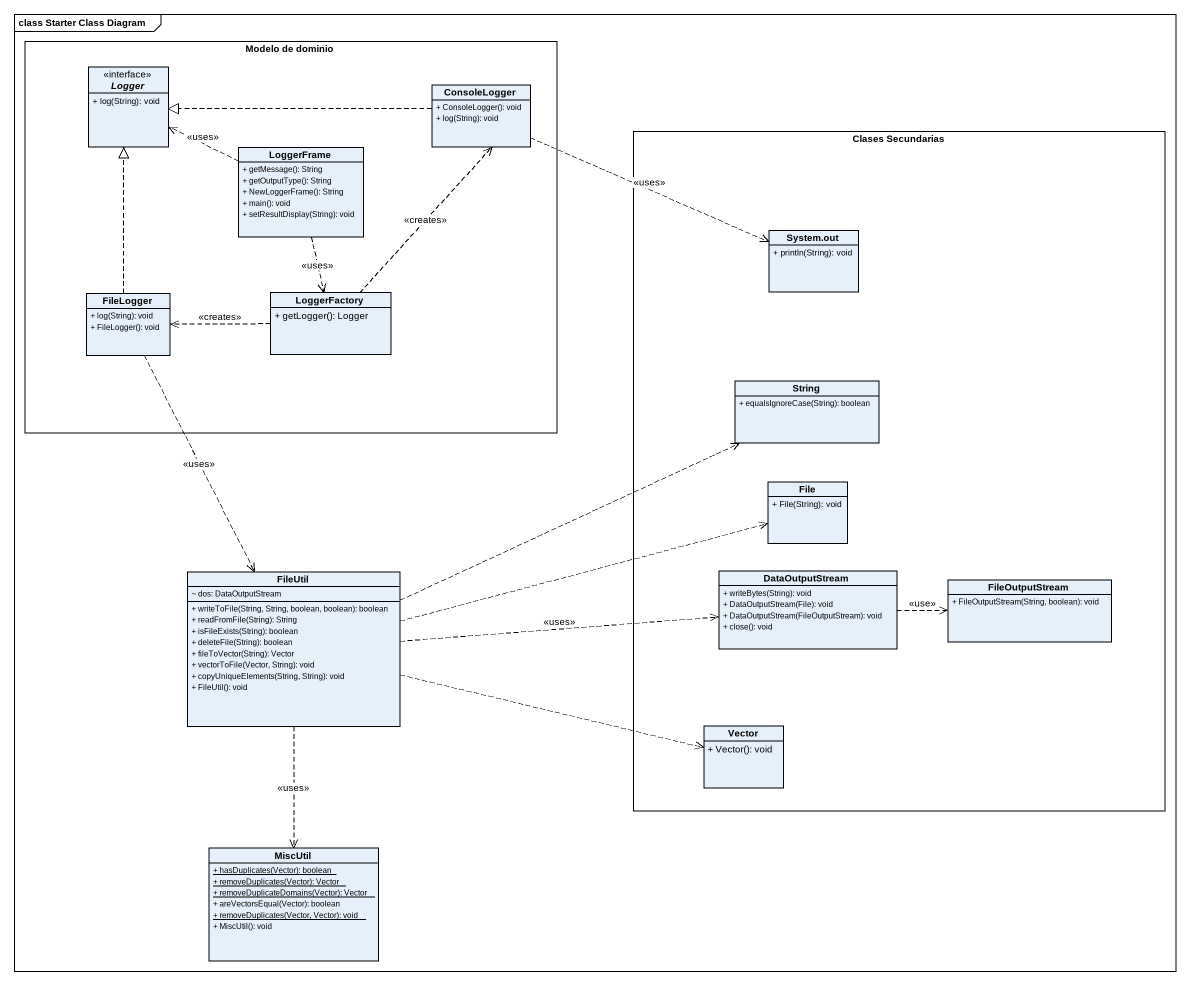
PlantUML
@startuml
mainframe class Starter Class Diagram
hide circle
hide empty members
skinparam classAttributeIconSize 0
rectangle "Modelo de dominio" as Modelo_de_dominio {
  interface Logger {
    + log(String): void
  }
  class ConsoleLogger {
    + ConsoleLogger(): void
    + log(String): void
  }
  class LoggerFrame {
    + getMessage(): String
    + getOutputType(): String
    + NewLoggerFrame(): String
    + main(): void
    + setResultDisplay(String): void
  }
  class FileLogger {
    + log(String): void
    + FileLogger(): void
  }
  class LoggerFactory {
    + getLogger(): Logger
  }
}
rectangle "Clases Secundarias" as Clases_Secundarias {
  class "System.out" as System_out {
    + println(String): void
  }
  class String {
    + equalsIgnoreCase(String): boolean
  }
  class "File" as File_ {
    + File(String): void
  }
  class DataOutputStream {
    + writeBytes(String): void
    + DataOutputStream(File): void
    + DataOutputStream(FileOutputStream): void
    + close(): void
  }
  class FileOutputStream {
    + FileOutputStream(String, boolean): void
  }
  class Vector {
    + Vector(): void
  }
}
class FileUtil {
  ~ dos: DataOutputStream
  + writeToFile(String, String, boolean, boolean): boolean
  + readFromFile(String): String
  + isFileExists(String): boolean
  + deleteFile(String): boolean
  + fileToVector(String): Vector
  + vectorToFile(Vector, String): void
  + copyUniqueElements(String, String): void
  + FileUtil(): void
}
class MiscUtil {
  {static} + hasDuplicates(Vector): boolean
  {static} + removeDuplicates(Vector): Vector
  {static} + removeDuplicateDomains(Vector): Vector
  + areVectorsEqual(Vector): boolean
  {static} + removeDuplicates(Vector, Vector): void
  + MiscUtil(): void
}
ConsoleLogger .left.|> Logger
ConsoleLogger .right.> System_out : <<uses>>
LoggerFrame .left.> Logger : <<uses>>
LoggerFrame ..> LoggerFactory : <<uses>>
FileLogger .up.|> Logger
FileLogger ..> FileUtil : <<uses>>
LoggerFactory .up.> ConsoleLogger : <<creates>>
LoggerFactory .left.> FileLogger : <<creates>>
FileUtil .right.> String
FileUtil .right.> File_
FileUtil .right.> DataOutputStream : <<uses>>
FileUtil .right.> Vector
FileUtil ..> MiscUtil : <<uses>>
DataOutputStream .right.> FileOutputStream : <<use>>
@enduml
